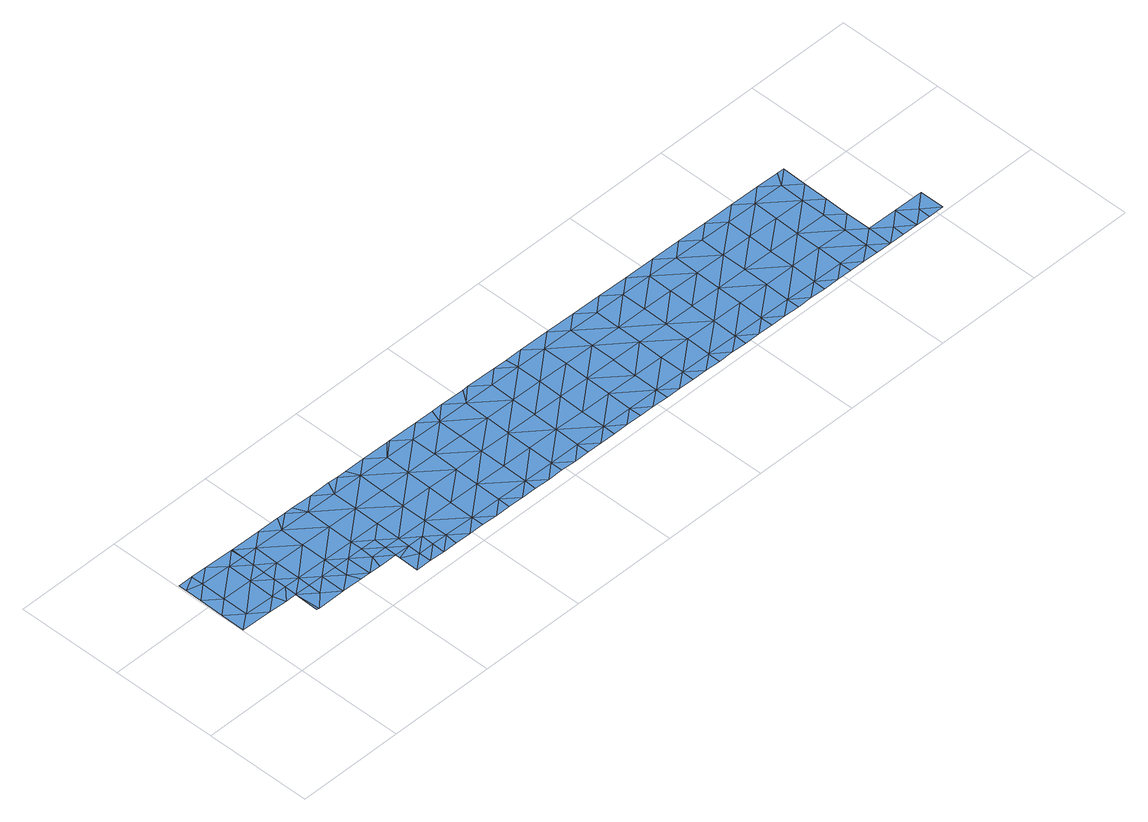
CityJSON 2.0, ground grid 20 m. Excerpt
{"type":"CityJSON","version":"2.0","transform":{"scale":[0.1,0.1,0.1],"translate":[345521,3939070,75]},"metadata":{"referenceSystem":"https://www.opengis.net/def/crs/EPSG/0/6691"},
"CityObjects":{
"waterbody1":{"type":"WaterBody","attributes":{"name":"7","class":"1140","function":"1","WaterBodyRiverFloodingRiskAttribute.description":"4","WaterBodyRiverFloodingRiskAttribute.rankOrg":"1","WaterBodyRiverFloodingRiskAttribute.adminType":"2","WaterBodyRiverFloodingRiskAttribute.scale":"L2"},"geometry":[{"type":"MultiSurface","lod":"1","boundaries":[[[0,1,2]],[[3,4,5]],[[6,3,5]],[[7,3,6]],[[7,0,3]],[[8,0,7]],[[9,8,7]],[[10,9,7]],[[10,7,11]],[[11,7,6]],[[3,0,2]],[[9,10,12]],[[13,11,6]],[[13,6,14]],[[14,6,15]],[[2,4,3]],[[16,5,17]],[[8,18,0]],[[15,6,5]],[[4,17,5]],[[16,15,5]],[[16,19,15]],[[19,20,15]],[[19,21,20]],[[22,1,18]],[[1,0,18]],[[20,14,15]]]}]},
"waterbody2":{"type":"WaterBody","attributes":{"name":"7","class":"1140","function":"1","WaterBodyRiverFloodingRiskAttribute.description":"4","WaterBodyRiverFloodingRiskAttribute.rankOrg":"1","WaterBodyRiverFloodingRiskAttribute.adminType":"2","WaterBodyRiverFloodingRiskAttribute.scale":"L2"},"geometry":[{"type":"MultiSurface","lod":"1","boundaries":[[[23,21,24]],[[25,26,27]],[[28,29,26]],[[29,27,26]],[[30,31,32]],[[33,32,31]],[[33,34,32]],[[34,25,32]],[[30,32,27]],[[23,24,33]],[[25,27,32]],[[35,21,23]],[[23,31,35]],[[24,21,36]],[[37,26,25]],[[23,33,31]],[[38,29,28]],[[39,26,37]],[[28,26,39]]]}]},
"waterbody3":{"type":"WaterBody","attributes":{"name":"7","class":"1140","function":"1","WaterBodyRiverFloodingRiskAttribute.description":"4","WaterBodyRiverFloodingRiskAttribute.rankOrg":"1","WaterBodyRiverFloodingRiskAttribute.adminType":"2","WaterBodyRiverFloodingRiskAttribute.scale":"L2"},"geometry":[{"type":"MultiSurface","lod":"1","boundaries":[[[40,41,42]],[[43,40,42]],[[44,40,45]],[[44,41,40]],[[41,44,46]],[[43,47,40]],[[45,40,47]],[[47,43,39]]]}]},
"waterbody4":{"type":"WaterBody","attributes":{"name":"7","class":"1140","function":"1","WaterBodyRiverFloodingRiskAttribute.description":"4","WaterBodyRiverFloodingRiskAttribute.rankOrg":"2","WaterBodyRiverFloodingRiskAttribute.adminType":"2","WaterBodyRiverFloodingRiskAttribute.scale":"L2"},"geometry":[{"type":"MultiSurface","lod":"1","boundaries":[[[48,49,50]],[[51,52,53]],[[54,53,52]],[[53,54,55]],[[56,55,54]],[[57,58,59]],[[60,57,59]],[[60,61,62]],[[63,64,65]],[[63,66,64]],[[67,64,66]],[[67,68,64]],[[68,67,69]],[[70,69,67]],[[70,71,69]],[[70,72,71]],[[73,72,70]],[[38,72,73]],[[74,72,38]],[[74,38,28]],[[31,30,75]],[[31,75,76]],[[76,75,77]],[[77,75,78]],[[75,73,78]],[[75,27,73]],[[77,78,79]],[[78,80,79]],[[78,70,80]],[[81,67,82]],[[54,62,61]],[[83,62,54]],[[84,62,83]],[[85,62,84]],[[86,87,88]],[[89,88,87]],[[88,89,90]],[[89,68,90]],[[90,68,91]],[[92,91,68]],[[91,92,93]],[[93,92,94]],[[94,92,71]],[[94,71,74]],[[74,42,94]],[[43,42,74]],[[95,96,97]],[[98,99,100]],[[99,101,100]],[[102,103,104]],[[102,105,103]],[[106,107,108]],[[106,109,107]],[[110,111,112]],[[111,113,112]],[[113,111,114]],[[115,116,113]],[[117,113,116]],[[118,113,117]],[[119,118,117]],[[119,120,118]],[[120,119,121]],[[119,122,121]],[[119,123,122]],[[124,123,119]],[[123,124,125]],[[126,125,124]],[[127,125,126]],[[127,128,125]],[[127,129,128]],[[129,127,130]],[[131,130,127]],[[132,133,126]],[[134,132,126]],[[134,126,116]],[[135,134,116]],[[136,137,138]],[[139,138,137]],[[139,140,138]],[[141,140,139]],[[140,141,142]],[[141,143,142]],[[144,145,146]],[[147,146,145]],[[146,147,148]],[[149,148,139]],[[149,139,137]],[[150,149,137]],[[150,151,149]],[[151,148,149]],[[146,148,151]],[[144,146,151]],[[152,153,154]],[[155,122,156]],[[152,122,155]],[[152,155,153]],[[153,155,157]],[[156,158,157]],[[156,159,158]],[[160,159,156]],[[161,160,123]],[[162,161,125]],[[131,127,133]],[[161,162,163]],[[161,163,160]],[[160,163,159]],[[159,163,164]],[[159,164,165]],[[62,85,57]],[[85,166,57]],[[167,166,85]],[[168,166,167]],[[166,168,169]],[[159,165,170]],[[170,165,171]],[[171,165,172]],[[173,172,165]],[[174,175,121]],[[168,120,175]],[[168,175,169]],[[169,175,174]],[[169,174,50]],[[169,50,166]],[[166,50,58]],[[58,50,49]],[[174,121,152]],[[51,176,52]],[[88,176,51]],[[88,177,176]],[[177,178,176]],[[177,90,178]],[[176,178,179]],[[179,178,180]],[[180,178,181]],[[181,178,91]],[[100,180,181]],[[182,180,100]],[[100,183,182]],[[182,183,184]],[[183,185,184]],[[186,185,183]],[[187,186,183]],[[103,184,185]],[[188,184,103]],[[189,184,188]],[[190,184,189]],[[184,190,179]],[[52,179,190]],[[52,190,83]],[[83,190,189]],[[188,191,189]],[[192,191,188]],[[192,193,191]],[[107,193,192]],[[107,194,193]],[[195,194,107]],[[196,194,195]],[[196,167,194]],[[195,112,196]],[[197,112,195]],[[198,197,195]],[[118,196,112]],[[118,168,196]],[[194,167,193]],[[193,167,199]],[[107,192,200]],[[200,192,103]],[[193,199,191]],[[199,85,191]],[[191,84,189]],[[103,192,188]],[[104,103,185]],[[201,104,185]],[[182,184,179]],[[202,100,181]],[[203,202,181]],[[204,202,203]],[[205,204,203]],[[96,205,203]],[[203,181,93]],[[180,182,179]],[[88,51,206]],[[51,207,206]],[[52,176,179]],[[51,53,208]],[[53,55,208]],[[56,54,61]],[[52,83,54]],[[83,189,84]],[[191,85,84]],[[62,57,60]],[[199,167,85]],[[196,168,167]],[[57,166,58]],[[49,59,58]],[[174,48,50]],[[154,48,174]],[[154,174,152]],[[157,155,156]],[[122,160,156]],[[163,162,164]],[[162,142,164]],[[158,159,170]],[[173,165,164]],[[143,173,164]],[[142,143,164]],[[140,142,162]],[[128,140,162]],[[138,140,128]],[[209,136,138]],[[209,138,129]],[[210,209,129]],[[210,129,130]],[[138,128,129]],[[128,162,125]],[[133,127,126]],[[126,124,116]],[[125,161,123]],[[123,160,122]],[[152,121,122]],[[120,121,175]],[[118,120,168]],[[117,124,119]],[[117,116,124]],[[115,135,116]],[[114,115,113]],[[112,113,118]],[[197,110,112]],[[195,109,198]],[[195,107,109]],[[108,107,200]],[[211,108,200]],[[105,211,200]],[[103,105,200]],[[186,201,185]],[[101,187,183]],[[101,183,100]],[[202,98,100]],[[212,98,202]],[[204,212,202]],[[97,96,203]],[[94,97,203]],[[41,97,42]],[[20,21,76]],[[76,14,20]],[[213,14,76]],[[13,14,213]],[[214,12,215]],[[215,79,214]],[[214,79,216]],[[217,216,79]],[[218,217,80]],[[12,10,215]],[[215,10,11]],[[215,11,213]],[[213,77,215]],[[213,11,13]],[[35,76,21]],[[42,97,94]],[[203,93,94]],[[181,91,93]],[[71,92,68]],[[91,178,90]],[[88,90,177]],[[87,65,89]],[[86,88,206]],[[207,51,208]],[[79,80,217]],[[215,77,79]],[[77,213,76]],[[35,31,76]],[[30,27,75]],[[27,29,73]],[[28,43,74]],[[29,38,73]],[[78,73,70]],[[74,71,72]],[[71,68,69]],[[64,68,89]],[[82,67,66]],[[64,89,65]],[[80,70,219]],[[80,219,220]],[[220,219,221]],[[81,221,219]],[[43,28,39]],[[41,46,97]],[[95,97,46]],[[219,67,81]],[[218,80,220]],[[70,67,219]]]}]}
},
"vertices":[
[31,241,10],[3,249,10],[3,218,10],[30,195,10],[2,172,10],[30,148,10],[87,194,9],[88,240,9],[60,263,10],[115,262,9],[116,239,9],[116,216,9],[117,262,9],[115,193,9],[115,170,9],[86,147,9],[58,125,10],[1,126,10],[30,264,10],[93,124,9],[115,147,9],[114,124,9],[3,264,10],
[142,100,9],[117,77,9],[227,76,9],[255,98,9],[227,122,9],[284,98,9],[256,121,9],[199,122,9],[171,123,9],[199,99,9],[170,77,9],[209,76,9],[143,123,9],[113,78,9],[248,75,9],[284,121,9],[283,75,9],
[311,51,9],[340,51,9],[340,74,9],[312,74,9],[311,28,9],[282,28,9],[339,27,9],[283,65,9],
[966,248,9],[909,249,9],[937,225,9],[598,231,9],[653,184,9],[654,230,9],[711,229,9],[683,253,9],[708,252,9],[824,227,9],[881,226,9],[853,250,9],[796,251,9],[740,252,9],[767,228,9],[452,257,9],[428,234,9],[456,257,9],[400,258,9],[371,235,9],[427,188,9],[370,189,9],[314,190,9],[369,142,9],[313,143,9],[256,144,9],[312,97,9],[200,145,9],[143,146,9],[200,192,9],[257,191,9],[201,238,9],[258,237,9],[343,258,9],[362,258,9],[710,183,9],[767,182,9],[823,181,9],[549,255,9],[513,256,9],[541,232,9],[484,233,9],[484,187,9],[483,140,9],[426,141,9],[425,95,9],[369,96,9],[367,27,9],[396,26,9],[368,50,9],[509,24,9],[537,24,9],[538,47,9],[566,23,9],[707,21,9],[708,44,9],[679,22,9],[736,21,9],[821,19,9],[821,42,9],[792,20,9],[849,19,9],[934,17,9],[962,17,9],[934,40,9],[991,39,9],[990,16,9],[1019,16,9],[1047,38,9],[1048,84,9],[992,85,9],[1049,131,9],[992,132,9],[1050,177,9],[1106,176,9],[1106,130,9],[1105,83,9],[1162,83,9],[1104,37,9],[1161,36,9],[1218,82,9],[1217,35,9],[1189,13,9],[1160,13,9],[1104,14,9],[1132,14,9],[1075,15,9],[1047,15,9],[1274,11,9],[1302,11,9],[1274,34,9],[1303,57,9],[1275,81,9],[1303,103,9],[1276,127,9],[1304,149,9],[1387,9,9],[1415,9,9],[1387,32,9],[1416,55,9],[1359,56,9],[1331,33,9],[1330,10,9],[1359,10,9],[1051,223,9],[1079,246,9],[1023,247,9],[1107,222,9],[1164,221,9],[1136,245,9],[1193,244,9],[1221,220,9],[1163,175,9],[1162,129,9],[1219,128,9],[1220,174,9],[1276,173,9],[1277,219,9],[880,180,9],[879,134,9],[936,133,9],[937,179,9],[1249,243,9],[1292,242,9],[1306,242,9],[1305,196,9],[994,224,9],[993,178,9],[597,185,9],[540,186,9],[539,140,9],[596,139,9],[539,93,9],[482,94,9],[595,92,9],[594,46,9],[652,91,9],[651,45,9],[622,22,9],[594,23,9],[708,90,9],[709,137,9],[653,138,9],[766,136,9],[765,89,9],[822,88,9],[878,87,9],[878,41,9],[935,86,9],[905,18,9],[877,18,9],[823,135,9],[764,43,9],[651,22,9],[481,48,9],[424,49,9],[452,25,9],[424,26,9],[570,255,9],[614,254,9],[626,254,9],[1245,12,9],[1217,12,9],[764,20,9],[481,25,9],[144,193,9],[173,261,9],[145,239,9],[215,261,9],[230,260,9],[247,260,9],[314,236,9],[286,259,9],[325,259,9]
]}
